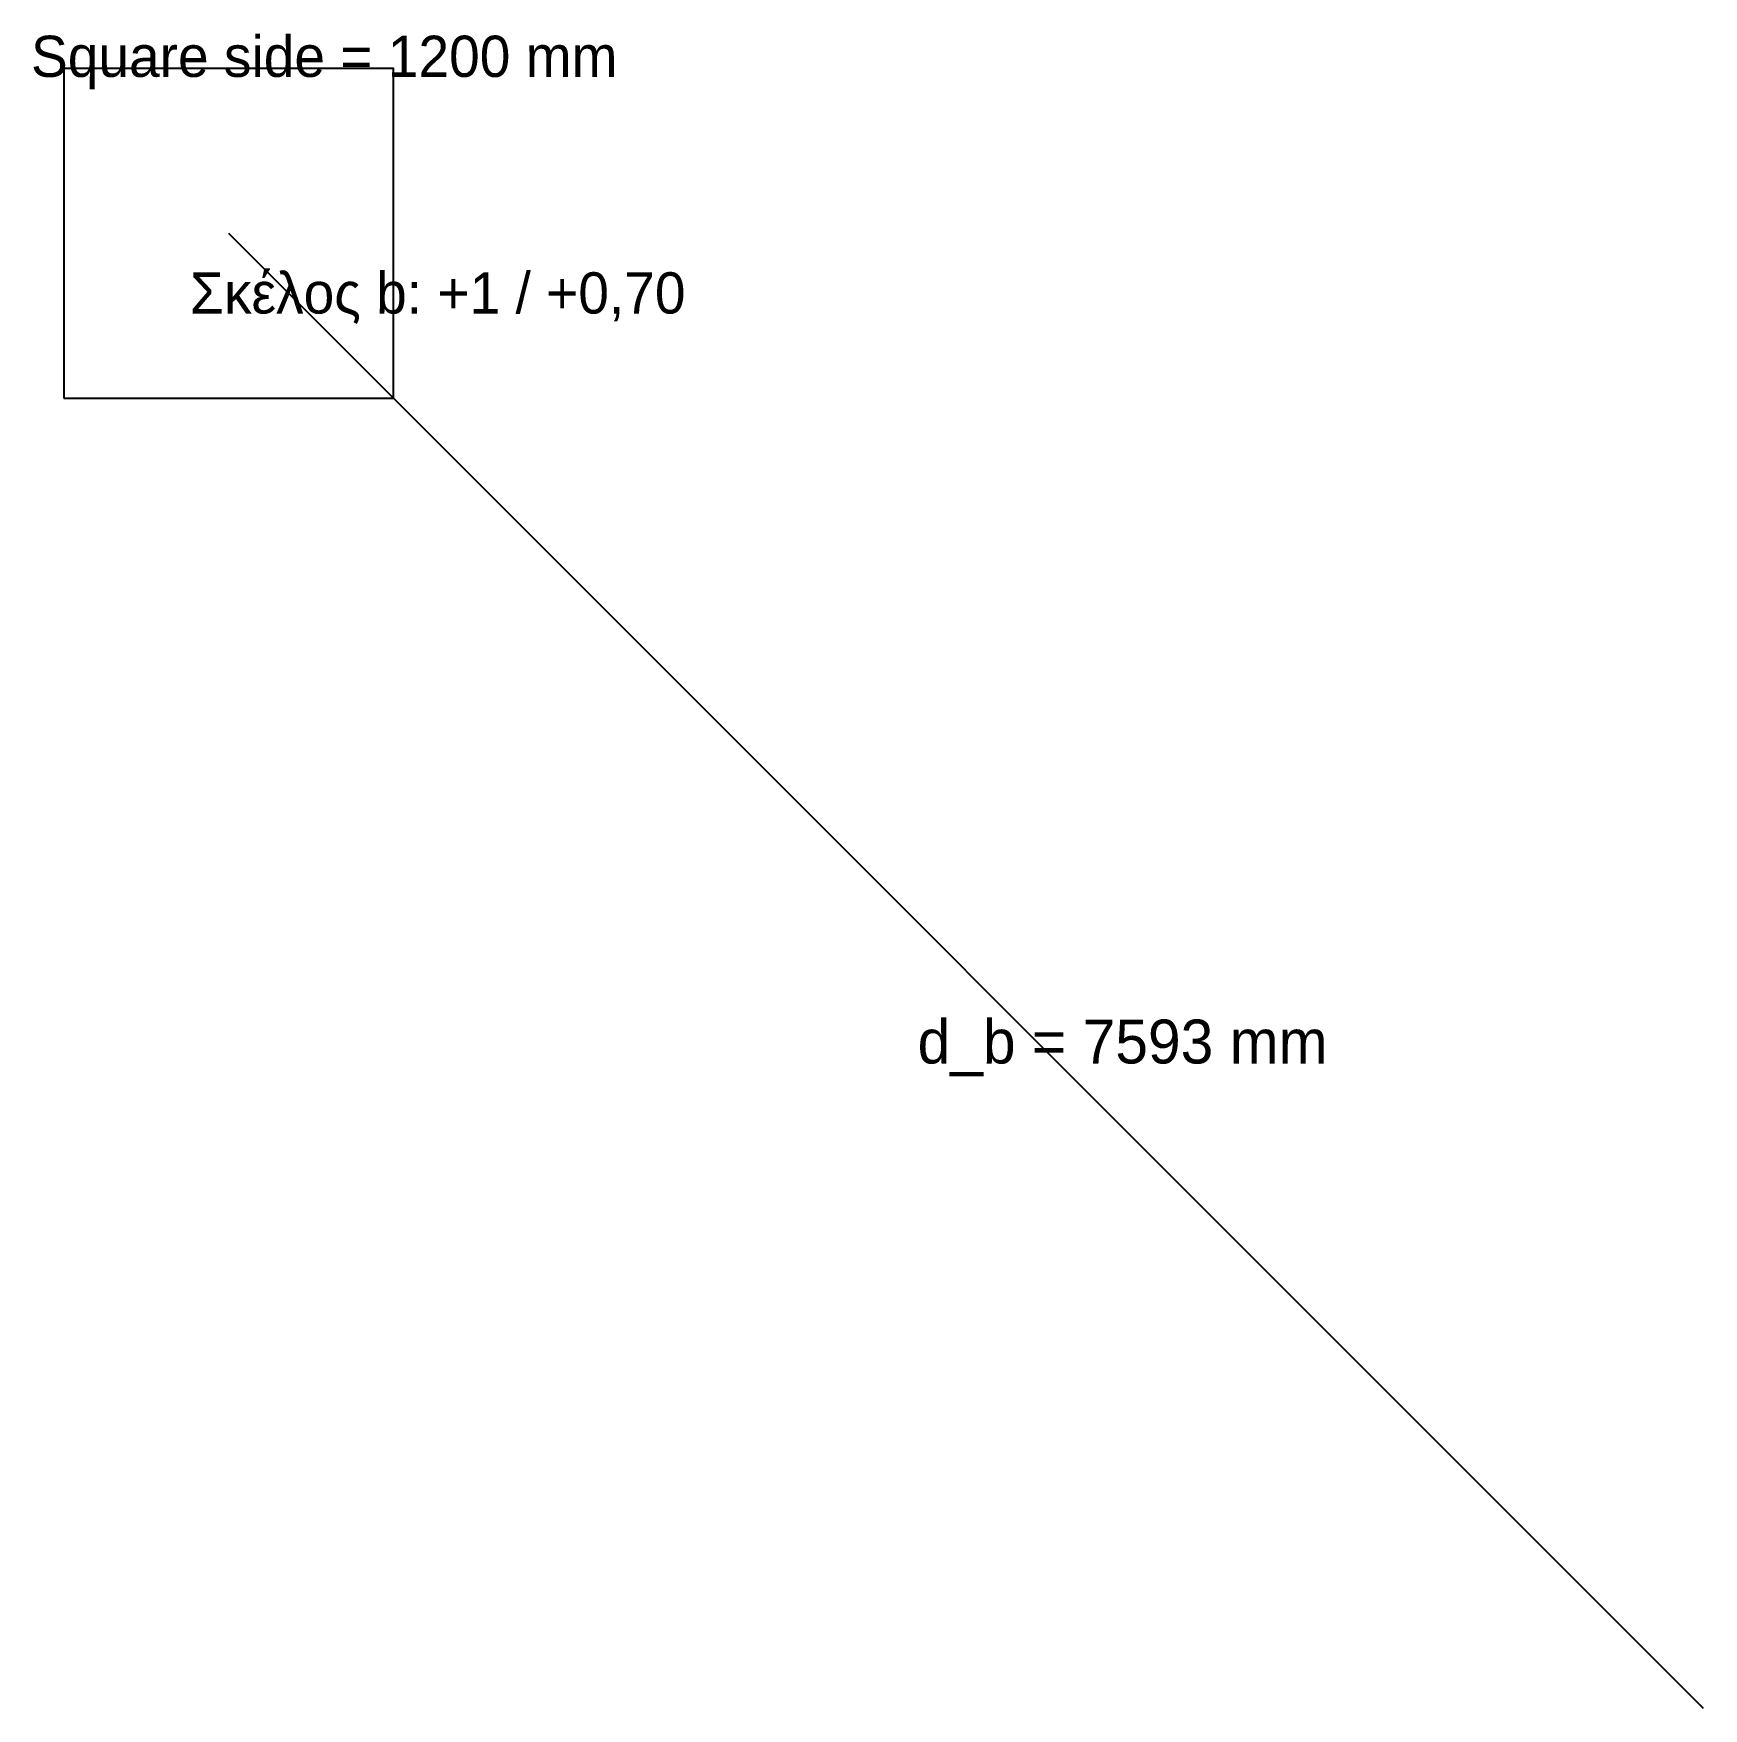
# Model space of a CAD drawing. Header units: metres. Extents: x -6080 to 0, y 0 to 6097.
import ezdxf

# ---------------------------------------------------------------- set-up
doc = ezdxf.new("R2010")
doc.units = ezdxf.units.M
doc.layers.add('Annotations', color=7, linetype='Continuous')
doc.layers.add('Squares', color=7, linetype='Continuous')

msp = doc.modelspace()

# ---------------------------------------------------------------- linework, layer by layer
at = {"layer": 'Annotations'}
msp.add_line((0, 0), (-5369.3, 5369.3), dxfattribs=at)
at = {"layer": 'Squares'}
msp.add_lwpolyline([(-5969.3, 4769.3), (-4769.3, 4769.3), (-4769.3, 5969.3), (-5969.3, 5969.3), (-5969.3, 4769.3)], close=True, dxfattribs=at)

# ---------------------------------------------------------------- texts
at = {"layer": 'Annotations', "attachment_point": 1}
for s, insert, char_height in [('Square side = 1200 mm', (-6089.3, 6089.3), 150), ('Σκέλος b: +1 / +0,70', (-5510.7, 5227.9), 150), ('d_b = 7593 mm', (-2861.4, 2507.9), 160)]:
    msp.add_mtext(s, dxfattribs=dict(at, insert=insert, char_height=char_height))

doc.saveas('drawing.dxf')
